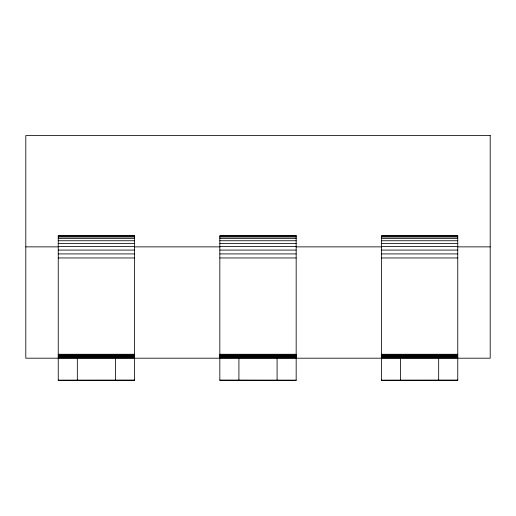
<?xml version="1.0" encoding="UTF-8"?>
<svg xmlns="http://www.w3.org/2000/svg" width="516" height="516" viewBox="0 0 516 516"><rect width="100%" height="100%" fill="white"/><g stroke="black" fill="none" stroke-linecap="round" stroke-linejoin="round"><path stroke-width="0.77" d="M58.243 236.057L134.586 236.057M219.829 236.057L296.171 236.057M381.414 236.057L457.757 236.057M58.243 237.018L134.586 237.018M219.829 237.018L296.171 237.018M381.414 237.018L457.757 237.018M58.243 238.592L134.586 238.592M219.829 238.592L296.171 238.592M381.414 238.592L457.757 238.592M58.243 240.74L134.586 240.74M219.829 240.74L296.171 240.74M381.414 240.74L457.757 240.74M58.243 243.423L134.586 243.423M219.829 243.423L296.171 243.423M381.414 243.423L457.757 243.423M58.243 246.558L134.586 246.558M219.829 246.558L296.171 246.558M381.414 246.558L457.757 246.558M25.8 246.867L58.243 246.867M134.586 246.867L219.829 246.867M296.171 246.867L381.414 246.867M457.757 246.867L490.2 246.867M58.243 250.086L134.586 250.086M219.829 250.086L296.171 250.086M381.414 250.086L457.757 250.086M58.243 253.911L134.586 253.911M219.829 253.911L296.171 253.911M381.414 253.911L457.757 253.911M58.243 257.955L134.586 257.955M219.829 257.955L296.171 257.955M381.414 257.955L457.757 257.955M58.243 354.273L134.586 354.273M219.829 354.273L296.171 354.273M381.414 354.273L457.757 354.273M58.243 355.072L134.586 355.072M219.829 355.072L296.171 355.072M381.414 355.072L457.757 355.072M58.243 355.827L134.586 355.827M219.829 355.827L296.171 355.827M381.414 355.827L457.757 355.827M58.243 356.504L134.586 356.504M219.829 356.504L296.171 356.504M381.414 356.504L457.757 356.504M58.243 357.085L134.586 357.085M219.829 357.085L296.171 357.085M381.414 357.085L457.757 357.085M58.243 357.562L134.586 357.562M219.829 357.562L296.171 357.562M381.414 357.562L457.757 357.562M58.243 357.911L134.586 357.911M219.829 357.911L296.171 357.911M381.414 357.911L457.757 357.911M58.243 380.137L134.586 380.053M219.829 380.053L296.171 380.137M381.414 380.137L457.757 380.053M438.671 358.194L438.671 380.46M400.5 358.194L400.5 380.46M277.086 358.194L277.086 380.46M238.914 358.194L238.914 380.46M115.5 358.194L115.5 380.46M77.329 358.194L77.329 380.46M490.2 135.54L25.8 135.54L25.8 358.194L490.2 358.194L490.2 135.54M134.586 235.735L58.243 235.735L58.243 380.46L134.586 380.46L134.586 235.735M296.171 235.735L219.829 235.735L219.829 380.46L296.171 380.46L296.171 235.735M457.757 235.735L381.414 235.735L381.414 380.46L457.757 380.46L457.757 235.735"/></g></svg>
